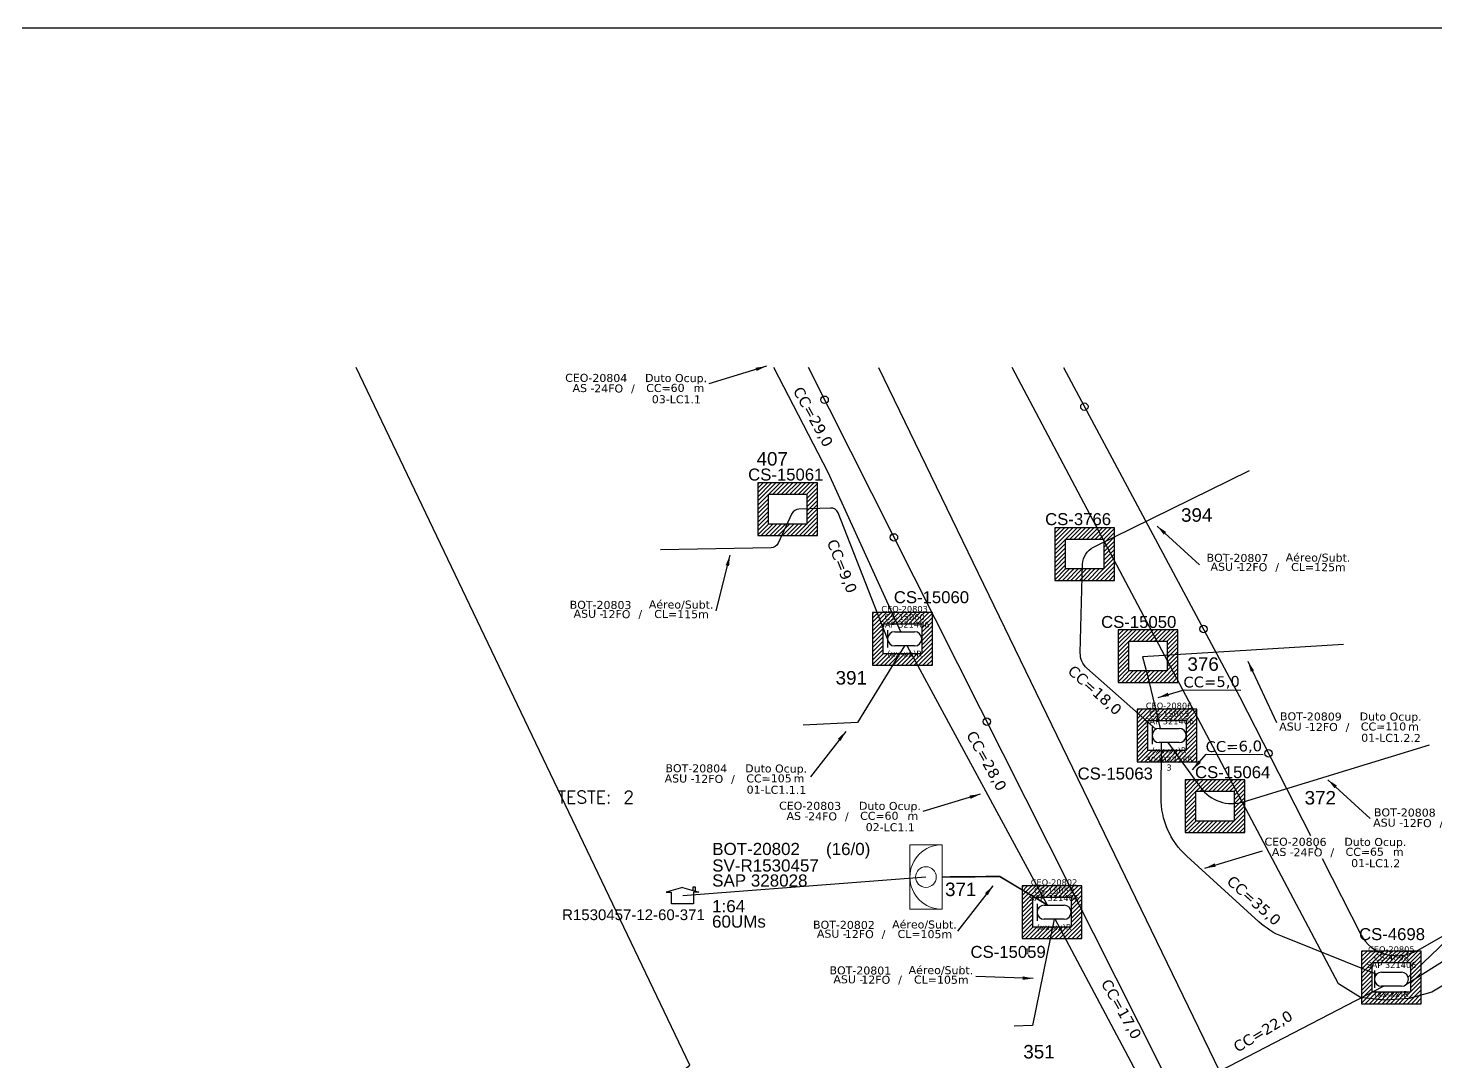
# Model space of a CAD drawing. Extents: x -89 to 2622484776, y -1852823961 to 1299.
# Drawn here: x 319.1 to 581.1, y 1106.6 to 1299 of the extents above; entities that cross this region are included whole.
import ezdxf
from ezdxf.enums import TextEntityAlignment as Align

# ---------------------------------------------------------------- set-up
doc = ezdxf.new("R2010")
doc.units = 0
for name, color, linetype in [('10.0-Cartográfico', 252, 'Continuous'), ('10.1-Caixas Subterrâneas', 5, 'Continuous'), ('10.2-Nº Policía', 2, 'Continuous'), ('20.4-CEOS', 1, 'Continuous'), ('20.5-CEO', 1, 'Continuous'), ('CAP a instalar', 1, 'Continuous'), ('celulas gpon', 7, 'Continuous'), ('label_cabos', 7, 'Continuous'), ('Legenda', 1, 'Continuous'), ('surveys', 7, 'Continuous'), ('surveys legendas', 7, 'Continuous')]:
    doc.layers.add(name, color=color, linetype=linetype)
doc.layers.add("20.0-LEGENDA DOS CDO'S", color=1, linetype='Continuous', lineweight=0)
doc.layers.add('20.1-CDO_INTERIOR', color=1, linetype='Continuous', lineweight=0)
doc.layers.add('EXTRA', color=50, linetype='Continuous', plot=False)
doc.styles.add('ARIAL', font='arial.ttf')
doc.styles.add('ROMANS', font='romans')
doc.styles.add('siredit', font='verdana.ttf')
doc.styles.get("Standard").update_dxf_attribs({"font": 'arial.ttf'})
doc.linetypes.add('FENCELINE1', pattern='A,0.25,-0.1,[133,ltypeshp.shx,S=0.1,R=0,X=-0.1,Y=0],-0.1,1', length=1.45)
doc.dimstyles.new('CC', dxfattribs={"dimtxt": 1, "dimasz": 2, "dimexe": 0.18, "dimexo": 0.0625, "dimgap": 0.09, "dimtad": 0, "dimdec": 0, "dimrnd": 1, "dimzin": 0, "dimdsep": 46, "dimtxsty": 'siredit', "dimblk": 'NONE', "dimcen": 0, "dimse1": 1, "dimse2": 1, "dimsd1": 1, "dimsd2": 1, "dimclrt": 7, "dimadec": 0, "dimazin": 0, "dimtfac": 1, "dimtdec": 0, "dimtofl": 0, "dimtmove": 0, "dimatfit": 3, "dimfxl": 0, "dimtolj": 1, "dimtzin": 0, "dimarcsym": 0})
doc.dimstyles.get("Standard").update_dxf_attribs({"dimtxt": 0.18, "dimasz": 0.18, "dimexe": 0.18, "dimexo": 0.0625, "dimgap": 0.09, "dimtad": 0, "dimtih": 1, "dimtoh": 1, "dimdec": 4, "dimzin": 0, "dimdsep": 46, "dimtxsty": 'Standard', "dimcen": 0.09, "dimadec": 0, "dimazin": 0, "dimtfac": 1, "dimtdec": 4, "dimtofl": 0, "dimtmove": 0, "dimatfit": 3, "dimfxl": 0, "dimtolj": 1, "dimtzin": 0, "dimarcsym": 0})

# ---------------------------------------------------------------- blocks, each defined once
blk = doc.blocks.new('DV')
at = {"linetype": 'Continuous'}
blk.add_circle((0, 0), 0.00000275, dxfattribs=at)
blk = doc.blocks.new('*X76')
at = {"color": 0, "linetype": 'Continuous'}
for p, q in [((-1.25, 0.34099), (-0.49099, 1.1)), ((-1.25, 0.517767), (-0.667767, 1.1)), ((-1.25, 0.694544), (-0.844544, 1.1)), ((-1.25, 0.87132), (-1.02132, 1.1)), ((-1.25, 1.048097), (-1.198097, 1.1)), ((-1.25, 0.164214), (-0.8035, 0.610714)), ((-0.789214, 0.625), (-0.314214, 1.1)), ((-0.612437, 0.625), (-0.137437, 1.1)), ((-0.43566, 0.625), (0.03934, 1.1)), ((-0.258883, 0.625), (0.216117, 1.1)), ((-0.082107, 0.625), (0.392893, 1.1)), ((0.09467, 0.625), (0.56967, 1.1)), ((0.271447, 0.625), (0.746447, 1.1)), ((0.448223, 0.625), (0.923223, 1.1)), ((0.625, 0.625), (1.1, 1.1)), ((0.801777, 0.625), (1.25, 1.073223)), ((0.8035, 0.449947), (1.25, 0.896447)), ((0.8035, 0.27317), (1.25, 0.71967)), ((-1.25, -0.012563), (-0.8035, 0.433937)), ((-1.25, -0.18934), (-0.8035, 0.25716)), ((-1.25, -0.366117), (-0.8035, 0.080383)), ((0.8035, 0.096393), (1.25, 0.542893)), ((0.8035, -0.080383), (1.25, 0.366117)), ((0.8035, -0.25716), (1.25, 0.18934)), ((0.8035, -0.433937), (1.25, 0.012563)), ((-1.25, -0.542893), (-0.8035, -0.096393)), ((-1.25, -0.71967), (-0.8035, -0.27317)), ((-1.25, -0.896447), (-0.8035, -0.449947)), ((0.49099, -1.1), (1.25, -0.34099)), ((0.667767, -1.1), (1.25, -0.517767)), ((0.8035, -0.610714), (1.25, -0.164214)), ((-1.25, -1.073223), (-0.801777, -0.625)), ((-1.1, -1.1), (-0.625, -0.625)), ((-0.923223, -1.1), (-0.448223, -0.625)), ((-0.746447, -1.1), (-0.271447, -0.625)), ((-0.56967, -1.1), (-0.09467, -0.625)), ((-0.392893, -1.1), (0.082107, -0.625)), ((-0.216117, -1.1), (0.258883, -0.625)), ((-0.03934, -1.1), (0.43566, -0.625)), ((0.137437, -1.1), (0.612437, -0.625)), ((0.314214, -1.1), (0.789214, -0.625)), ((0.844544, -1.1), (1.25, -0.694544)), ((1.02132, -1.1), (1.25, -0.87132)), ((1.198097, -1.1), (1.25, -1.048097))]:
    blk.add_line(p, q, dxfattribs=at)
blk = doc.blocks.new('MANHOLE_MQ')
at = {"color": 0, "linetype": 'Continuous'}
for p, q in [((0.00000623, 0.00000569), (-0.00000627, 0.00000569)), ((-0.00000627, 0.00000569), (-0.00000627, -0.00000531)), ((-0.00000404, 0.00000331), (0.00000399, 0.00000331)), ((-0.00000404, -0.00000294), (-0.00000404, 0.00000331)), ((0.00000399, 0.00000331), (0.00000399, -0.00000294)), ((0.00000623, -0.00000531), (0.00000623, 0.00000569)), ((0.00000399, -0.00000294), (-0.00000404, -0.00000294)), ((0.00000399, -0.00000294), (0.00000399, -0.00000294)), ((-0.00000627, -0.00000531), (0.00000623, -0.00000531))]:
    blk.add_line(p, q, dxfattribs=at)
at = {"color": 0, "linetype": 'Continuous', "xscale": 5e-06, "yscale": 5e-06, "zscale": 1e-05}
blk.add_blockref('*X76', (-0.00000002, 0.00000019), dxfattribs=at)
blk = doc.blocks.new('LEGENDA DOS CABOS')
at = {"layer": 'EXTRA', "color": 0, "style": 'siredit'}
for tag, p in [('ID', (4.6, 0.97)), ('XX', (9.03, 0.97))]:
    blk.add_attdef(tag, text='', height=0.48, rotation=359.69, dxfattribs=at).set_placement(p, align=Align.MIDDLE_CENTER)
at = {"layer": 'Legenda', "color": 0, "style": 'siredit'}
for tag, p in [('TIPO_CABO', (1.31, 0)), ('CABO', (4.69, -0.05)), ('/', (6.81, -0.05)), ('METROS', (10.03, -0.05))]:
    blk.add_attdef(tag, text='', height=0.8, rotation=359.69, dxfattribs=at).set_placement(p, align=Align.MIDDLE_CENTER)
blk = doc.blocks.new('_None')
blk = doc.blocks.new('Inst CB DT OCUP CFOA-SM-ASU-120-S-12')
at = {"layer": 'label_cabos', "color": 0, "style": 'siredit'}
for tag, flags, p in [('ID_ATIVIDADE', 3, (1.31, 2.67)), ('FATOR', 1, (11.56, 2.55))]:
    blk.add_attdef(tag, text='', height=1, rotation=359.69, dxfattribs=dict(at, flags=flags)).set_placement(p, align=Align.MIDDLE_CENTER)
for tag, p in [('DESTINO_CABO', (3.13, 1.26)), ('TIPO_CABO', (13.11, 1.24)), ('TIPO_CABO', (1.26, 0)), ('CABO', (4.69, -0.05)), ('/', (7.71, -0.05)), ('LANCE', (10.91, 0)), ('UND', (15.96, 0)), ('FID', (13.15, -1.41))]:
    blk.add_attdef(tag, text='', height=1, rotation=359.69, dxfattribs=at).set_placement(p, align=Align.MIDDLE_CENTER)
blk.add_attdef('QTDE', (12.43, -0.47), '', height=1, rotation=359.69, dxfattribs=at)
blk = doc.blocks.new('Inst CB DT OCUP CFOA-SM-AS-80-TS-24')
at = {"layer": 'label_cabos', "color": 0, "style": 'siredit'}
for tag, flags, p in [('ID_ATIVIDADE', 3, (1.31, 2.67)), ('FATOR', 1, (11.56, 2.55))]:
    blk.add_attdef(tag, text='', height=1, rotation=359.69, dxfattribs=dict(at, flags=flags)).set_placement(p, align=Align.MIDDLE_CENTER)
for tag, p in [('DESTINO_CABO', (3.13, 1.26)), ('TIPO_CABO', (13.11, 1.24)), ('TIPO_CABO', (1.76, 0)), ('CABO', (4.69, -0.05)), ('/', (7.71, -0.05)), ('LANCE', (10.91, 0)), ('UND', (15.96, 0)), ('FID', (13.15, -1.41))]:
    blk.add_attdef(tag, text='', height=1, rotation=359.69, dxfattribs=at).set_placement(p, align=Align.MIDDLE_CENTER)
blk.add_attdef('QTDE', (12.43, -0.47), '', height=1, rotation=359.69, dxfattribs=at)
blk = doc.blocks.new('Teste  FTTH')
at = {"color": 0, "lineweight": 0, "style": 'ROMANS'}
for tag, p in [('TESTE', (-2.302, -0.29)), ('QTDE', (0.212, -0.29))]:
    blk.add_attdef(tag, p, '', height=0.48, dxfattribs=at)
for tag, p, flags in [('FID', (-2.227, -1.253), 1), ('FATOR', (-2.227, -2.028), 3), ('ID_ATIVIDADE', (-2.227, -2.716), 3)]:
    blk.add_attdef(tag, p, '', height=0.48, dxfattribs=dict(at, flags=flags))
blk = doc.blocks.new('SURVEY_SURVEY')
for p, q in [((0, 0.0000152), (-0.0000151, 0.0000108)), ((0, 0.0000152), (0.0000151, 0.0000108)), ((0.0000101, 0.0000159), (0.0000117, 0.0000159)), ((0.0000101, 0.0000123), (0.0000101, 0.0000159)), ((0.0000117, 0.0000159), (0.0000117, 0.0000119)), ((-0.0000151, 0.0000108), (-0.0000104, 0.0000108)), ((-0.0000103, 0), (-0.0000103, 0.0000108)), ((0.0000103, 0), (-0.0000103, 0)), ((0.0000151, 0.0000108), (0.0000103, 0.0000108)), ((0.0000103, 0.0000108), (0.0000103, 0))]:
    blk.add_line(p, q)

msp = doc.modelspace()

# ---------------------------------------------------------------- linework, layer by layer
msp.add_lwpolyline([(-89.32, 705.02), (749.25, 705.02), (749.25, 1299.02), (-89.32, 1299.02), (-89.32, 705.02)])
at = {"color": 4, "ltscale": 0.5}
msp.add_lwpolyline([(486.23, 1141.01), (441, 1137.5)], dxfattribs=at)
at = {"layer": '10.0-Cartográfico'}
for points in [[(380.15, 1103.25), (403.81, 1076.21), (442.26, 1105.98), (380.15, 1235.83)], [(505.75, 1075.9), (533.5, 1094.26), (533.63, 1094.36), (533.76, 1094.46), (533.88, 1094.57), (533.99, 1094.69), (534.09, 1094.82), (534.18, 1094.95), (534.26, 1095.09), (534.33, 1095.23), (534.39, 1095.38), (534.44, 1095.53), (534.48, 1095.68), (534.5, 1095.83), (534.52, 1095.99), (534.52, 1096.15), (534.51, 1096.3), (534.49, 1096.46), (534.46, 1096.61), (534.41, 1096.76), (534.36, 1096.91), (534.29, 1097.05), (487.92, 1189.07), (464.35, 1235.83)], [(477.4, 1235.83), (540.86, 1104.86), (543.21, 1098.34), (544.43, 1092.33), (520.46, 1075.88)], [(697.59, 1190.22), (580.4, 1119.57), (576.18, 1118.43), (571.6, 1118.12), (567.15, 1118.59), (563.02, 1121.11), (502.3, 1235.83)], [(511.83, 1235.83), (544.61, 1174.61), (557.81, 1148.72)], [(559.97, 1144.46), (567.23, 1130.21), (567.61, 1129.58), (568.06, 1129), (568.55, 1128.46), (569.1, 1127.97), (569.72, 1127.54), (570.38, 1127.17), (571.07, 1126.88), (571.78, 1126.64), (572.54, 1126.47), (573.3, 1126.39), (574.06, 1126.35), (574.84, 1126.43), (575.57, 1126.55), (576.33, 1126.76), (577.03, 1127.02), (577.71, 1127.36), (696.18, 1194.81), (697.59, 1195.7)], [(558.8, 1146.76), (558.98, 1146.41)]]:
    msp.add_lwpolyline(points, dxfattribs=at)
at = {"layer": '20.1-CDO_INTERIOR', "lineweight": 18}
msp.add_lwpolyline([(483.23, 1135.01), (483.22, 1147.02), (489.23, 1147.02), (489.24, 1135.01)], close=True, dxfattribs=at)
msp.add_circle((486.23, 1141.01), 1.92, dxfattribs=at)
msp.add_arc((489.24, 1141.02), 6.01, 90.0276, 270.0276, dxfattribs=at)
at = {"layer": '20.5-CEO', "color": 7}
for p, q in [((480.41, 1186.68), (484.12, 1186.68)), ((484.12, 1184.03), (480.41, 1184.03)), ((529.65, 1168.68), (533.36, 1168.68)), ((533.36, 1166.03), (529.65, 1166.03)), ((571.02, 1123.33), (574.73, 1123.33)), ((574.73, 1120.68), (571.02, 1120.68))]:
    msp.add_line(p, q, dxfattribs=at)
at = {"layer": '20.5-CEO', "color": 5}
for p, q in [((508.23, 1135.79), (511.94, 1135.79)), ((511.94, 1133.15), (508.23, 1133.15))]:
    msp.add_line(p, q, dxfattribs=at)
at = {"layer": '20.5-CEO', "color": 7}
for points in [[(479.08, 1186.95), (479.08, 1183.76)], [(528.33, 1168.95), (528.33, 1165.76)], [(569.7, 1123.6), (569.7, 1120.41)]]:
    msp.add_lwpolyline(points, dxfattribs=at)
at = {"layer": '20.5-CEO', "color": 5}
msp.add_lwpolyline([(506.91, 1136.06), (506.91, 1132.87)], dxfattribs=at)
at = {"layer": '20.5-CEO', "color": 7}
for centre, start, end in [((480.41, 1185.36), 90, 270), ((484.12, 1185.36), 270, 90), ((529.65, 1167.36), 90, 270), ((533.36, 1167.36), 270, 90), ((571.02, 1122), 90, 270), ((574.73, 1122), 270, 90)]:
    msp.add_arc(centre, 1.32, start, end, dxfattribs=at)
at = {"layer": '20.5-CEO', "color": 5}
for centre, start, end in [((508.23, 1134.47), 90, 270), ((511.94, 1134.47), 270, 90)]:
    msp.add_arc(centre, 1.32, start, end, dxfattribs=at)
at = {"layer": 'CAP a instalar', "color": 7, "linetype": 'FENCELINE1', "ltscale": 15}
for points in [[(481.53, 1186.68), (468.05, 1216.29), (457.93, 1235.83)], [(482.26, 1184.03), (473.48, 1169.8), (463.37, 1169.26)], [(508.88, 1135.79), (482.76, 1184.03)], [(563.97, 1184.32), (526.52, 1182.02), (527.38, 1178.8), (529.85, 1168.68)], [(575.58, 1120.99), (633.18, 1157.21)], [(528.04, 1099.79), (510.3, 1133.15)], [(530.96, 1099.73), (571.41, 1120.68)]]:
    msp.add_lwpolyline(points, dxfattribs=at)
at = {"layer": 'CAP a instalar', "color": 9, "linetype": 'FENCELINE1', "ltscale": 15}
for points in [[(529.05, 1168.53), (516.19, 1179.89, -0.222099), (514.96, 1182.72), (515.4, 1199.24, -0.278433), (517.43, 1202.41), (546.44, 1216.71)], [(479.08, 1185.36), (469.86, 1208.78, 0.317123), (468.45, 1209.7), (462.56, 1209.51, 0.281706), (461.29, 1208.67), (458.69, 1203.15, -0.285438), (457.4, 1202.31), (436.8, 1201.92)], [(576.01, 1122.35), (617.23, 1161.81, 0.253408), (627.85, 1194.85), (626.19, 1203.68), (612.27, 1203.58)]]:
    msp.add_lwpolyline(points, format="xyb", dxfattribs=at)
at = {"layer": 'CAP a instalar', "color": 7, "linetype": 'FENCELINE1', "ltscale": 15}
for points in [[(570.06, 1122.92), (552.57, 1129.94, -0.089231), (548.2, 1132.68), (534.77, 1144.9, -0.213962), (530, 1155.83), (530.1, 1166.03)], [(531.25, 1166.03), (537.34, 1157.68, 0.320024), (545.37, 1155.01), (579.98, 1165.64)]]:
    msp.add_lwpolyline(points, format="xyb", dxfattribs=at)
at = {"layer": 'CAP a instalar', "linetype": 'FENCELINE1', "ltscale": 15, "const_width": 0.292}
msp.add_lwpolyline([(508.88, 1135.79), (499.97, 1141.12), (489.24, 1141.02)], dxfattribs=at)
at = {"layer": 'CAP a instalar', "color": 9, "linetype": 'FENCELINE1', "ltscale": 15}
msp.add_lwpolyline([(510.09, 1133.15), (506.09, 1113.36), (502.62, 1113.28)], dxfattribs=at)

# ---------------------------------------------------------------- block references
at = {"layer": '10.0-Cartográfico', "xscale": 250682.9503454925, "yscale": 250682.9503454925, "zscale": 250682.9503454925}
for p in [(467.36, 1229.86), (515.72, 1228.57), (480.27, 1204.24), (537.89, 1187.18), (497.56, 1169.94), (550, 1164.04)]:
    msp.add_blockref('DV', p, dxfattribs=at)
at = {"layer": '10.1-Caixas Subterrâneas', "color": 30, "xscale": 890402.9634069261, "yscale": 890402.9634069261, "zscale": 890402.9634069261}
for p, rotation in [((460.46, 1209.67), 180.0000000000623), ((515.74, 1201.31), 180.0000000000621), ((481.84, 1185.52), 180.0000000000624), ((527.55, 1182.32), 180.0000000000622), ((531.08, 1167.52), 180.0000000000622), ((540.01, 1154.36), 180.0000000000622), ((509.66, 1134.63), 180.0000000000624), ((572.86, 1122.51), 180.0000000000622)]:
    msp.add_blockref('MANHOLE_MQ', p, dxfattribs=dict(at, rotation=rotation))
at = {"layer": "20.0-LEGENDA DOS CDO'S", "lineweight": 0, "xscale": 4.874018286300266, "yscale": 4.874018286300266, "zscale": 4.874018286300266, "rotation": 3.126797674058592e-05}
msp.add_blockref('Teste  FTTH', (428.86, 1156.13), dxfattribs=at).add_auto_attribs({'TESTE': 'TESTE:', 'QTDE': '2'})
at = {"layer": 'label_cabos', "color": 0, "lineweight": 0}
ref = msp.add_blockref('Inst CB DT OCUP CFOA-SM-AS-80-TS-24', (420.19, 1232.04), dxfattribs=dict(at, xscale=1.489351334913827, yscale=1.489351334913827, zscale=1.489351334913827))
ref.add_attrib('DESTINO_CABO', 'CEO-20804', dxfattribs={"color": 0, "height": 1.489, "rotation": 359.69, "style": 'siredit'}).set_placement((424.85, 1233.92), align=Align.MIDDLE_CENTER)
ref.add_attrib('CABO', '24FO', dxfattribs={"color": 0, "height": 1.489, "rotation": 359.69, "style": 'siredit'}).set_placement((427.17, 1231.96), align=Align.MIDDLE_CENTER)
ref.add_attrib('TIPO_CABO', 'Duto Ocup.', dxfattribs={"color": 0, "height": 1.489, "rotation": 359.69, "style": 'siredit'}).set_placement((439.71, 1233.9), align=Align.MIDDLE_CENTER)
ref.add_attrib('/', '/', dxfattribs={"color": 0, "height": 1.49, "rotation": 359.69, "style": 'siredit'}).set_placement((431.68, 1231.96), align=Align.MIDDLE_CENTER)
ref.add_attrib('TIPO_CABO', 'AS - ', dxfattribs={"color": 0, "height": 1.489, "rotation": 359.69, "style": 'siredit'}).set_placement((422.81, 1232.03), align=Align.MIDDLE_CENTER)
ref.add_attrib('FID', '03-LC1.1', dxfattribs={"color": 0, "height": 1.489, "rotation": 359.69, "style": 'siredit'}).set_placement((439.77, 1229.94), align=Align.MIDDLE_CENTER)
ref.add_attrib('LANCE', 'CC=', dxfattribs={"color": 0, "height": 1.489, "rotation": 359.69, "style": 'siredit'}).set_placement((436.44, 1232.04), align=Align.MIDDLE_CENTER)
ref.add_attrib('QTDE', '60', (438.7, 1231.33), dxfattribs={"color": 0, "height": 1.489, "rotation": 359.69, "style": 'siredit'})
ref.add_attrib('UND', 'm', dxfattribs={"color": 0, "height": 1.49, "rotation": 359.69, "style": 'siredit'}).set_placement((443.97, 1232.04), align=Align.MIDDLE_CENTER)
ref = msp.add_blockref('LEGENDA DOS CABOS', (537.91, 1197.99), dxfattribs=dict(at, xscale=1.489351334913827, yscale=1.489351334913827, zscale=1.489351334913827))
ref.add_attrib('ID', 'BOT-20807', dxfattribs={"color": 0, "height": 1.489, "rotation": 359.69, "style": 'siredit'}).set_placement((544.22, 1200.42), align=Align.MIDDLE_CENTER)
ref.add_attrib('CABO', '12FO', dxfattribs={"color": 0, "height": 1.489, "rotation": 359.69, "style": 'siredit'}).set_placement((547.09, 1198.7), align=Align.MIDDLE_CENTER)
ref.add_attrib('METROS', 'CL=125m', dxfattribs={"color": 0, "height": 1.489, "rotation": 359.69, "style": 'siredit'}).set_placement((559.29, 1198.7), align=Align.MIDDLE_CENTER)
ref.add_attrib('XX', 'Aéreo/Subt.', dxfattribs={"color": 0, "height": 1.4894, "rotation": 359.69, "style": 'siredit'}).set_placement((559.21, 1200.48), align=Align.MIDDLE_CENTER)
ref.add_attrib('/', '/', dxfattribs={"color": 0, "height": 1.49, "rotation": 359.69, "style": 'siredit'}).set_placement((551.6, 1198.7), align=Align.MIDDLE_CENTER)
ref.add_attrib('TIPO_CABO', 'ASU -', dxfattribs={"color": 0, "height": 1.489, "rotation": 359.69, "style": 'siredit'}).set_placement((541.99, 1198.77), align=Align.MIDDLE_CENTER)
ref = msp.add_blockref('LEGENDA DOS CABOS', (419.35, 1189.24), dxfattribs=dict(at, xscale=1.489351334913827, yscale=1.489351334913827, zscale=1.489351334913827))
ref.add_attrib('ID', 'BOT-20803', dxfattribs={"color": 0, "height": 1.489, "rotation": 359.69, "style": 'siredit'}).set_placement((425.66, 1191.67), align=Align.MIDDLE_CENTER)
ref.add_attrib('CABO', '12FO', dxfattribs={"color": 0, "height": 1.489, "rotation": 359.69, "style": 'siredit'}).set_placement((428.53, 1189.95), align=Align.MIDDLE_CENTER)
ref.add_attrib('METROS', 'CL=115m', dxfattribs={"color": 0, "height": 1.489, "rotation": 359.69, "style": 'siredit'}).set_placement((440.73, 1189.95), align=Align.MIDDLE_CENTER)
ref.add_attrib('XX', 'Aéreo/Subt.', dxfattribs={"color": 0, "height": 1.4894, "rotation": 359.69, "style": 'siredit'}).set_placement((440.66, 1191.74), align=Align.MIDDLE_CENTER)
ref.add_attrib('/', '/', dxfattribs={"color": 0, "height": 1.49, "rotation": 359.69, "style": 'siredit'}).set_placement((433.04, 1189.95), align=Align.MIDDLE_CENTER)
ref.add_attrib('TIPO_CABO', 'ASU -', dxfattribs={"color": 0, "height": 1.489, "rotation": 359.69, "style": 'siredit'}).set_placement((423.43, 1190.02), align=Align.MIDDLE_CENTER)
ref = msp.add_blockref('Inst CB DT OCUP CFOA-SM-ASU-120-S-12', (553.22, 1169.03), dxfattribs=dict(at, xscale=1.489351334913827, yscale=1.489351334913827, zscale=1.489351334913827))
ref.add_attrib('DESTINO_CABO', 'BOT-20809', dxfattribs={"color": 0, "height": 1.489, "rotation": 359.69, "style": 'siredit'}).set_placement((557.88, 1170.91), align=Align.MIDDLE_CENTER)
ref.add_attrib('CABO', '12FO', dxfattribs={"color": 0, "height": 1.489, "rotation": 359.69, "style": 'siredit'}).set_placement((560.2, 1168.95), align=Align.MIDDLE_CENTER)
ref.add_attrib('TIPO_CABO', 'Duto Ocup.', dxfattribs={"color": 0, "height": 1.489, "rotation": 359.69, "style": 'siredit'}).set_placement((572.74, 1170.88), align=Align.MIDDLE_CENTER)
ref.add_attrib('/', '/', dxfattribs={"color": 0, "height": 1.49, "rotation": 359.69, "style": 'siredit'}).set_placement((564.71, 1168.95), align=Align.MIDDLE_CENTER)
ref.add_attrib('TIPO_CABO', 'ASU - ', dxfattribs={"color": 0, "height": 1.489, "rotation": 359.69, "style": 'siredit'}).set_placement((555.1, 1169.02), align=Align.MIDDLE_CENTER)
ref.add_attrib('FID', '01-LC1.2.2', dxfattribs={"color": 0, "height": 1.489, "rotation": 359.69, "style": 'siredit'}).set_placement((572.8, 1166.92), align=Align.MIDDLE_CENTER)
ref.add_attrib('LANCE', 'CC=', dxfattribs={"color": 0, "height": 1.489, "rotation": 359.69, "style": 'siredit'}).set_placement((569.46, 1169.03), align=Align.MIDDLE_CENTER)
ref.add_attrib('QTDE', '110', (571.73, 1168.32), dxfattribs={"color": 0, "height": 1.489, "rotation": 359.69, "style": 'siredit'})
ref.add_attrib('UND', 'm', dxfattribs={"color": 0, "height": 1.49, "rotation": 359.69, "style": 'siredit'}).set_placement((576.99, 1169.03), align=Align.MIDDLE_CENTER)
ref = msp.add_blockref('Inst CB DT OCUP CFOA-SM-ASU-120-S-12', (438.82, 1159.37), dxfattribs=dict(at, xscale=1.489351334913827, yscale=1.489351334913827, zscale=1.489351334913827))
ref.add_attrib('DESTINO_CABO', 'BOT-20804', dxfattribs={"color": 0, "height": 1.489, "rotation": 359.69, "style": 'siredit'}).set_placement((443.48, 1161.25), align=Align.MIDDLE_CENTER)
ref.add_attrib('CABO', '12FO', dxfattribs={"color": 0, "height": 1.489, "rotation": 359.69, "style": 'siredit'}).set_placement((445.8, 1159.29), align=Align.MIDDLE_CENTER)
ref.add_attrib('TIPO_CABO', 'Duto Ocup.', dxfattribs={"color": 0, "height": 1.489, "rotation": 359.69, "style": 'siredit'}).set_placement((458.34, 1161.22), align=Align.MIDDLE_CENTER)
ref.add_attrib('/', '/', dxfattribs={"color": 0, "height": 1.49, "rotation": 359.69, "style": 'siredit'}).set_placement((450.31, 1159.29), align=Align.MIDDLE_CENTER)
ref.add_attrib('TIPO_CABO', 'ASU - ', dxfattribs={"color": 0, "height": 1.489, "rotation": 359.69, "style": 'siredit'}).set_placement((440.7, 1159.36), align=Align.MIDDLE_CENTER)
ref.add_attrib('FID', '01-LC1.1.1', dxfattribs={"color": 0, "height": 1.489, "rotation": 359.69, "style": 'siredit'}).set_placement((458.4, 1157.26), align=Align.MIDDLE_CENTER)
ref.add_attrib('LANCE', 'CC=', dxfattribs={"color": 0, "height": 1.489, "rotation": 359.69, "style": 'siredit'}).set_placement((455.07, 1159.37), align=Align.MIDDLE_CENTER)
ref.add_attrib('QTDE', '105', (457.33, 1158.66), dxfattribs={"color": 0, "height": 1.489, "rotation": 359.69, "style": 'siredit'})
ref.add_attrib('UND', 'm', dxfattribs={"color": 0, "height": 1.49, "rotation": 359.69, "style": 'siredit'}).set_placement((462.6, 1159.37), align=Align.MIDDLE_CENTER)
ref = msp.add_blockref('Inst CB DT OCUP CFOA-SM-AS-80-TS-24', (460.01, 1152.4), dxfattribs=dict(at, xscale=1.489351334913827, yscale=1.489351334913827, zscale=1.489351334913827))
ref.add_attrib('DESTINO_CABO', 'CEO-20803', dxfattribs={"color": 0, "height": 1.489, "rotation": 359.69, "style": 'siredit'}).set_placement((464.67, 1154.28), align=Align.MIDDLE_CENTER)
ref.add_attrib('CABO', '24FO', dxfattribs={"color": 0, "height": 1.489, "rotation": 359.69, "style": 'siredit'}).set_placement((466.99, 1152.32), align=Align.MIDDLE_CENTER)
ref.add_attrib('TIPO_CABO', 'Duto Ocup.', dxfattribs={"color": 0, "height": 1.489, "rotation": 359.69, "style": 'siredit'}).set_placement((479.53, 1154.25), align=Align.MIDDLE_CENTER)
ref.add_attrib('/', '/', dxfattribs={"color": 0, "height": 1.49, "rotation": 359.69, "style": 'siredit'}).set_placement((471.5, 1152.32), align=Align.MIDDLE_CENTER)
ref.add_attrib('TIPO_CABO', 'AS - ', dxfattribs={"color": 0, "height": 1.489, "rotation": 359.69, "style": 'siredit'}).set_placement((462.64, 1152.39), align=Align.MIDDLE_CENTER)
ref.add_attrib('FID', '02-LC1.1', dxfattribs={"color": 0, "height": 1.489, "rotation": 359.69, "style": 'siredit'}).set_placement((479.59, 1150.29), align=Align.MIDDLE_CENTER)
ref.add_attrib('LANCE', 'CC=', dxfattribs={"color": 0, "height": 1.489, "rotation": 359.69, "style": 'siredit'}).set_placement((476.26, 1152.4), align=Align.MIDDLE_CENTER)
ref.add_attrib('QTDE', '60', (478.52, 1151.69), dxfattribs={"color": 0, "height": 1.489, "rotation": 359.69, "style": 'siredit'})
ref.add_attrib('UND', 'm', dxfattribs={"color": 0, "height": 1.49, "rotation": 359.69, "style": 'siredit'}).set_placement((483.79, 1152.4), align=Align.MIDDLE_CENTER)
ref = msp.add_blockref('Inst CB DT OCUP CFOA-SM-ASU-120-S-12', (570.71, 1151.15), dxfattribs=dict(at, xscale=1.489351334913827, yscale=1.489351334913827, zscale=1.489351334913827))
ref.add_attrib('DESTINO_CABO', 'BOT-20808', dxfattribs={"color": 0, "height": 1.489, "rotation": 359.69, "style": 'siredit'}).set_placement((575.37, 1153.03), align=Align.MIDDLE_CENTER)
ref.add_attrib('CABO', '12FO', dxfattribs={"color": 0, "height": 1.489, "rotation": 359.69, "style": 'siredit'}).set_placement((577.68, 1151.07), align=Align.MIDDLE_CENTER)
ref.add_attrib('TIPO_CABO', 'Duto Ocup.', dxfattribs={"color": 0, "height": 1.489, "rotation": 359.69, "style": 'siredit'}).set_placement((590.23, 1153), align=Align.MIDDLE_CENTER)
ref.add_attrib('/', '/', dxfattribs={"color": 0, "height": 1.49, "rotation": 359.69, "style": 'siredit'}).set_placement((582.19, 1151.07), align=Align.MIDDLE_CENTER)
ref.add_attrib('TIPO_CABO', 'ASU - ', dxfattribs={"color": 0, "height": 1.489, "rotation": 359.69, "style": 'siredit'}).set_placement((572.59, 1151.14), align=Align.MIDDLE_CENTER)
ref.add_attrib('FID', '01-LC1.2.1', dxfattribs={"color": 0, "height": 1.489, "rotation": 359.69, "style": 'siredit'}).set_placement((590.29, 1149.04), align=Align.MIDDLE_CENTER)
ref.add_attrib('LANCE', 'CC=', dxfattribs={"color": 0, "height": 1.489, "rotation": 359.69, "style": 'siredit'}).set_placement((586.95, 1151.15), align=Align.MIDDLE_CENTER)
ref.add_attrib('QTDE', '115', (589.22, 1150.44), dxfattribs={"color": 0, "height": 1.489, "rotation": 359.69, "style": 'siredit'})
ref.add_attrib('UND', 'm', dxfattribs={"color": 0, "height": 1.49, "rotation": 359.69, "style": 'siredit'}).set_placement((594.48, 1151.15), align=Align.MIDDLE_CENTER)
ref = msp.add_blockref('Inst CB DT OCUP CFOA-SM-AS-80-TS-24', (550.37, 1145.7), dxfattribs=dict(at, xscale=1.489351334913827, yscale=1.489351334913827, zscale=1.489351334913827))
ref.add_attrib('DESTINO_CABO', 'CEO-20806', dxfattribs={"color": 0, "height": 1.489, "rotation": 359.69, "style": 'siredit'}).set_placement((555.03, 1147.58), align=Align.MIDDLE_CENTER)
ref.add_attrib('CABO', '24FO', dxfattribs={"color": 0, "height": 1.489, "rotation": 359.69, "style": 'siredit'}).set_placement((557.35, 1145.62), align=Align.MIDDLE_CENTER)
ref.add_attrib('TIPO_CABO', 'Duto Ocup.', dxfattribs={"color": 0, "height": 1.489, "rotation": 359.69, "style": 'siredit'}).set_placement((569.89, 1147.55), align=Align.MIDDLE_CENTER)
ref.add_attrib('/', '/', dxfattribs={"color": 0, "height": 1.49, "rotation": 359.69, "style": 'siredit'}).set_placement((561.86, 1145.62), align=Align.MIDDLE_CENTER)
ref.add_attrib('TIPO_CABO', 'AS - ', dxfattribs={"color": 0, "height": 1.489, "rotation": 359.69, "style": 'siredit'}).set_placement((552.99, 1145.69), align=Align.MIDDLE_CENTER)
ref.add_attrib('FID', '01-LC1.2', dxfattribs={"color": 0, "height": 1.489, "rotation": 359.69, "style": 'siredit'}).set_placement((569.95, 1143.59), align=Align.MIDDLE_CENTER)
ref.add_attrib('LANCE', 'CC=', dxfattribs={"color": 0, "height": 1.489, "rotation": 359.69, "style": 'siredit'}).set_placement((566.62, 1145.7), align=Align.MIDDLE_CENTER)
ref.add_attrib('QTDE', '65', (568.88, 1144.99), dxfattribs={"color": 0, "height": 1.489, "rotation": 359.69, "style": 'siredit'})
ref.add_attrib('UND', 'm', dxfattribs={"color": 0, "height": 1.49, "rotation": 359.69, "style": 'siredit'}).set_placement((574.14, 1145.7), align=Align.MIDDLE_CENTER)
ref = msp.add_blockref('LEGENDA DOS CABOS', (464.64, 1129.7), dxfattribs=dict(at, xscale=1.489351334913827, yscale=1.489351334913827, zscale=1.489351334913827))
ref.add_attrib('ID', 'BOT-20802', dxfattribs={"color": 0, "height": 1.489, "rotation": 359.69, "style": 'siredit'}).set_placement((470.96, 1132.12), align=Align.MIDDLE_CENTER)
ref.add_attrib('CABO', '12FO', dxfattribs={"color": 0, "height": 1.489, "rotation": 359.69, "style": 'siredit'}).set_placement((473.82, 1130.4), align=Align.MIDDLE_CENTER)
ref.add_attrib('METROS', 'CL=105m', dxfattribs={"color": 0, "height": 1.489, "rotation": 359.69, "style": 'siredit'}).set_placement((486.03, 1130.4), align=Align.MIDDLE_CENTER)
ref.add_attrib('XX', 'Aéreo/Subt.', dxfattribs={"color": 0, "height": 1.4894, "rotation": 359.69, "style": 'siredit'}).set_placement((485.95, 1132.19), align=Align.MIDDLE_CENTER)
ref.add_attrib('/', '/', dxfattribs={"color": 0, "height": 1.49, "rotation": 359.69, "style": 'siredit'}).set_placement((478.33, 1130.4), align=Align.MIDDLE_CENTER)
ref.add_attrib('TIPO_CABO', 'ASU -', dxfattribs={"color": 0, "height": 1.489, "rotation": 359.69, "style": 'siredit'}).set_placement((468.72, 1130.47), align=Align.MIDDLE_CENTER)
ref = msp.add_blockref('LEGENDA DOS CABOS', (467.71, 1121.2), dxfattribs=dict(at, xscale=1.489351334913827, yscale=1.489351334913827, zscale=1.489351334913827))
ref.add_attrib('ID', 'BOT-20801', dxfattribs={"color": 0, "height": 1.489, "rotation": 359.69, "style": 'siredit'}).set_placement((474.02, 1123.63), align=Align.MIDDLE_CENTER)
ref.add_attrib('CABO', '12FO', dxfattribs={"color": 0, "height": 1.489, "rotation": 359.69, "style": 'siredit'}).set_placement((476.89, 1121.91), align=Align.MIDDLE_CENTER)
ref.add_attrib('METROS', 'CL=105m', dxfattribs={"color": 0, "height": 1.489, "rotation": 359.69, "style": 'siredit'}).set_placement((489.09, 1121.91), align=Align.MIDDLE_CENTER)
ref.add_attrib('XX', 'Aéreo/Subt.', dxfattribs={"color": 0, "height": 1.4894, "rotation": 359.69, "style": 'siredit'}).set_placement((489.02, 1123.69), align=Align.MIDDLE_CENTER)
ref.add_attrib('/', '/', dxfattribs={"color": 0, "height": 1.49, "rotation": 359.69, "style": 'siredit'}).set_placement((481.4, 1121.91), align=Align.MIDDLE_CENTER)
ref.add_attrib('TIPO_CABO', 'ASU -', dxfattribs={"color": 0, "height": 1.489, "rotation": 359.69, "style": 'siredit'}).set_placement((471.79, 1121.98), align=Align.MIDDLE_CENTER)
at = {"layer": 'surveys', "color": 255, "xscale": 200000, "yscale": 200000, "zscale": 200000}
msp.add_blockref('SURVEY_SURVEY', (440.9, 1136.02), dxfattribs=at)

# ---------------------------------------------------------------- texts
at = {"layer": '10.1-Caixas Subterrâneas', "color": 30, "style": 'ARIAL'}
for s, p in [('CS-15061', (453.13, 1214.82)), ('CS-3766', (508.41, 1206.52)), ('CS-15060', (480.25, 1191.99)), ('CS-15050', (518.83, 1187.38)), ('CS-15063', (514.46, 1159.17)), ('CS-15064', (536.32, 1159.42)), ('CS-4698', (566.85, 1129.28)), ('CS-15059', (494.52, 1125.97))]:
    msp.add_text(s, height=2.227, dxfattribs=at).set_placement(p)
at = {"layer": '10.2-Nº Policía', "color": 7}
for s, p in [('407', (454.69, 1217.61)), ('394', (533.71, 1207.15)), ('376', (534.9, 1179.4)), ('391', (469.41, 1176.85)), ('372', (556.72, 1154.52)), ('371', (489.78, 1137.47)), ('351', (504.35, 1107.25))]:
    msp.add_text(s, height=2.507, dxfattribs=at).set_placement(p)
at = {"layer": "20.0-LEGENDA DOS CDO'S", "color": 1, "ltscale": 0.5, "style": 'ARIAL'}
for s, height, p in [('BOT-20802', 2.262, (446.44, 1145.12)), ('SV-R1530457', 2.2615, (446.44, 1142.04)), ('SAP 328028', 2.262, (446.43, 1139.25)), ('1:64', 2.262, (446.42, 1134.47)), ('60UMs', 2.262, (446.41, 1131.6))]:
    msp.add_text(s, height=height, rotation=359.9724, dxfattribs=at).set_placement(p)
msp.add_text('        (16/0)', height=2.2615, rotation=359.9724, dxfattribs=at).set_placement((468.24, 1145.11), align=Align.CENTER)
at = {"layer": '20.4-CEOS', "color": 7, "style": 'siredit'}
for s, height, p in [('CEO-20803', 1.116, (482.25, 1191.47)), ('CEO-20806', 1.116, (531.49, 1173.47)), ('3', 1.12, (531.49, 1161.96)), ('CEO-20802', 1.116, (510.07, 1140.59)), ('CEO-20805', 1.116, (572.86, 1128.12))]:
    msp.add_text(s, height=height, dxfattribs=at).set_placement(p, align=Align.TOP_CENTER)
at = {"layer": '20.5-CEO', "color": 7, "style": 'siredit'}
for s, height, p in [('CS-15060', 1.12, (482.26, 1189.96)), ('SAP 321406', 1.12, (482.26, 1188.57)), ('(xx-xx)R', 1.12, (482.26, 1183.14)), ('CS-15063', 1.12, (531.51, 1171.96)), ('SAP 321406', 1.12, (531.51, 1170.57)), ('(xx-xx)R', 1.12, (531.51, 1165.14)), ('300022555', 1.116, (531.49, 1163.41)), ('SAP 321406', 1.12, (510.09, 1137.68)), ('CS-15059', 1.12, (510.09, 1139.07)), ('(xx-xx)R', 1.12, (510.09, 1132.25)), ('SAP 321406', 1.12, (572.88, 1125.22)), ('CS-4698', 1.12, (572.88, 1126.61)), ('(xx-xx)R', 1.12, (572.88, 1119.79))]:
    msp.add_text(s, height=height, dxfattribs=at).set_placement(p, align=Align.TOP_CENTER)
for p in [(525.98, 1159.49), (504.56, 1126.6)]:
    msp.add_text('1', height=1.12, dxfattribs=at).set_placement(p)
at = {"layer": 'celulas gpon', "style": 'siredit'}
for s, rotation, p in [('CC=29,0', 298.8046, (461.41, 1231.57)), ('CC=9,0', 291.7159, (467.75, 1203.39)), ('CC=18,0', 318.2697, (512.45, 1179.13)), ('CC=5,0', 0.956, (534.17, 1176.28)), ('CC=28,0', 299.2285, (493.66, 1167.5)), ('CC=6,0', 0.956, (538.31, 1164.27)), ('CC=35,0', 318.2697, (542.06, 1139.98)), ('CC=17,0', 299.2285, (518.75, 1121.29)), ('CC=22,0', 31.0372, (544.23, 1108.31))]:
    msp.add_text(s, height=2.001, rotation=rotation, dxfattribs=at).set_placement(p)
at = {"layer": 'surveys legendas', "style": 'ARIAL'}
msp.add_text('R1530457-12-60-371', height=2, dxfattribs=at).set_placement((418.5, 1133))

# ---------------------------------------------------------------- leaders
for points in [[(529.45, 1174.43), (534.28, 1175.88), (544.85, 1175.82)], [(535.83, 1161), (538.42, 1163.87), (548.98, 1163.81)]]:
    msp.add_leader(points, dimstyle='Standard', override={"dimasz": 2})
at = {"layer": 'label_cabos'}
for points in [[(456.52, 1236.09), (445.82, 1232.85)], [(529.25, 1206.35), (537.16, 1199.13)], [(449.75, 1200.93), (447.14, 1190.54)], [(546.16, 1181.17), (551.46, 1169.8)], [(471.32, 1168.13), (464.74, 1159.69)], [(561.04, 1159.14), (568.95, 1151.92)], [(496.35, 1156.45), (485.64, 1153.2)], [(538.17, 1142.67), (548.88, 1145.92)], [(498.71, 1139.4), (492.13, 1130.96)], [(506.21, 1122.14), (495.5, 1122.5)]]:
    msp.add_leader(points, dimstyle='CC', override={"dimgap": 0.09, "dimtad": 0}, dxfattribs=at)

doc.saveas('drawing.dxf')
